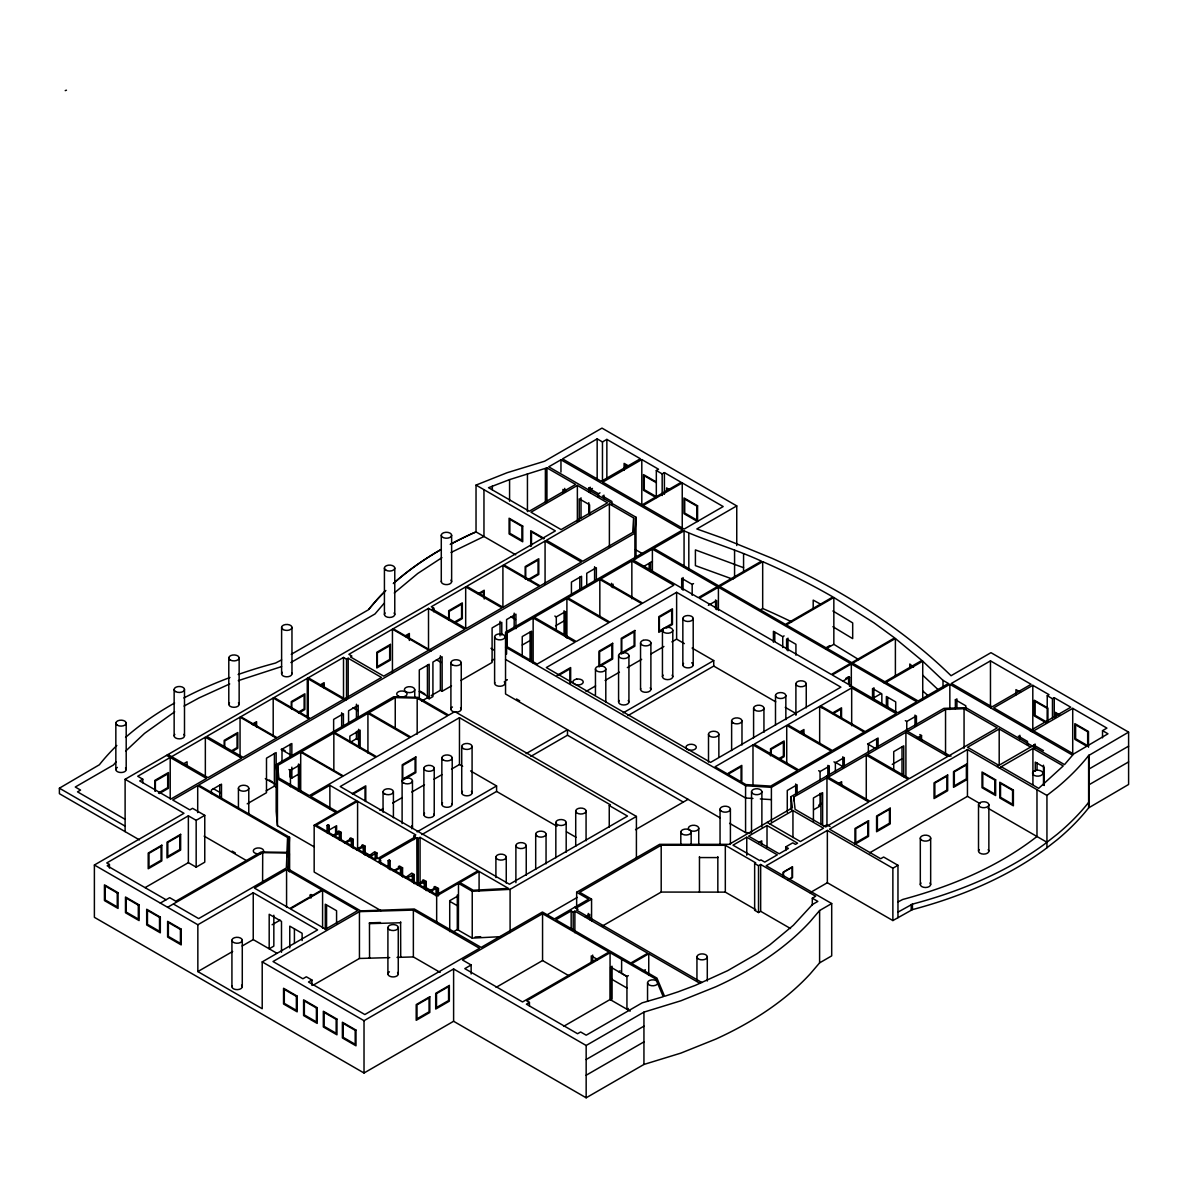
<?xml version="1.0" encoding="UTF-8"?>
<svg xmlns="http://www.w3.org/2000/svg" width="1188" height="1188" viewBox="0 0 1188 1188"><rect width="100%" height="100%" fill="white"/><g stroke="black" fill="none" stroke-linecap="round" stroke-linejoin="round"><path stroke-width="1.5" d="M287.021 852.36L287.659 837.525L197.698 785.595L172.735 799.999L189.857 809.889L192.56 808.315L204.767 815.369L204.767 862.191L196.168 867.151L188.372 862.651L145.159 887.599M720.017 817.79L505.539 693.97L505.539 632.224L682.58 529.996L560.959 459.786L548.722 466.839L635.996 517.24L634.897 533.174L198.648 785.045L289.53 837.273L287.867 868.829L360.721 910.899L414.345 909.013L481.14 947.4L542.426 912.013L554.425 918.933L588.654 899.182L576.655 892.247L576.655 906.652M288.461 869.913L288.639 866.379L288.639 870.017M633.679 517.953L632.773 532.387L582.773 561.241L546.45 540.273L609.385 503.935L633.679 517.953L633.679 532.373M116.157 761.805L113.454 764.983L75.26 787.02L80.561 790.094L77.502 791.847L124.71 819.096M384.095 603.326L374.977 613.973L290.867 662.548M831.704 903.548L819.616 910.528L810.216 921.532A356.786 205.984 0 0 1 715.681 986.827L680.858 1000.801L643.941 1012.117L586.159 1045.485L453.608 968.963L364.018 1020.685L262.206 961.894L262.206 1008.731L197.847 971.576L197.847 924.754L94.387 865.013L94.387 917.329L364.018 1073.002L453.608 1021.279L586.159 1097.801L643.941 1064.448L680.858 1053.117L715.681 1039.144A356.786 205.984 0 0 0 810.216 973.848L819.601 962.874L831.704 955.865L831.704 903.548L766.186 865.725L827.353 830.412L892.871 868.235L897.965 865.295L897.965 917.611M1046.94 847.757L1046.94 795.44L1057.171 787.451A356.786 205.984 0 0 0 1088.624 755.568L1128.6 732.135L1128.6 784.466L1088.624 807.885A356.786 205.984 0 0 1 1057.171 839.768L1044.564 849.613A356.786 205.984 0 0 1 912.429 909.607L892.871 920.552L827.353 882.729L810.097 892.693M1089.218 801.707L1088.624 802.405A356.786 205.984 0 0 1 1057.171 834.273L1044.564 844.119A356.786 205.984 0 0 1 912.429 904.127L897.965 912.132M125.676 751.068L144.535 733.382L174.666 711.835M394.268 593.005L417.731 573.492L441.906 557.662M546.94 467.879L509.578 479.61L488.535 487.704L529.269 511.226L575.645 484.452L546.94 467.879L546.94 502.093M597.163 438.877L562.503 458.895L601.306 481.303L640.377 458.746L606.86 439.397L602.465 441.936L597.163 438.877L597.163 480.308M577.368 485.447L530.991 512.221L561.107 529.61L607.499 502.836L577.368 485.447L577.368 521.473M139.427 839.886L59.4 793.688L59.4 788.193L99.376 764.76A356.786 205.984 0 0 1 116.825 745.47M281.586 659.904L275.571 663.038A356.786 205.984 0 0 0 238.12 674.517M291.238 654.336L368.384 609.8L377.784 598.797A356.786 205.984 0 0 1 385.862 590.495M588.773 491.773L588.773 488.134L590.317 487.243L590.317 492.693M656.325 470.522L658.553 469.245L641.802 459.563L602.732 482.12L642.129 504.87L681.184 482.313L664.404 472.616L662.176 473.908L656.325 470.522L656.325 497.549M589.278 490.258L592.441 488.431M588.773 488.134L598.47 493.733L600.014 492.842M125.111 831.63L125.111 779.298L555.375 530.902L476.032 485.09L476.032 531.912L515.696 554.811M171.651 756.652L205.346 737.199L241.684 758.182L207.989 777.635L167.998 754.543M240.05 717.166L206.757 736.397L243.08 757.365L276.388 738.134L240.05 717.166L240.05 756.786M273.195 698.024L240.793 716.735L277.131 737.718L309.519 719.007L273.195 698.024L273.195 735.847M345.352 700.341L307.276 678.363L274.072 697.519L310.395 718.502L343.599 699.331M308.256 717.418L308.256 677.784L343.51 657.439L346.54 659.192L348.188 658.241L381.482 677.472L344.594 698.767M430.531 651.173L392.441 629.18L348.871 654.336L351.9 656.088L350.445 656.934L383.739 676.15L428.779 650.163M429.492 649.747L464.85 629.328L428.512 608.36L393.169 628.764L431.244 650.757M433.739 608.167L432.224 609.043L466.112 628.601L502.019 607.87L465.681 586.902L431.289 606.756L433.739 608.167L433.739 611.761M502.91 565.399L466.706 586.308L503.044 607.276L539.248 586.382L502.91 565.399L502.91 606.83M545.069 541.06L503.816 564.879L540.154 585.862L581.392 562.043L545.069 541.06L545.069 584.288M142.768 782.773L142.768 779.18L139.709 780.947L170.983 798.989L206.549 778.467L166.572 755.375M182.521 764.419L187.065 761.79L187.065 765.28M252.049 724.264L256.593 721.651L256.593 726.893M319.602 685.268L324.146 682.64L324.146 687.882M404.811 636.07L409.355 633.456L409.355 640.451M478.155 593.733L484.214 590.228L484.214 598.975M252.777 724.814L255.851 723.032L255.851 726.462M320.329 685.803L323.403 684.021L323.403 687.451M405.524 636.62L408.598 634.838L408.598 638.268M478.853 594.282L483.471 591.624L483.471 596.762M682.239 482.922L643.183 505.479L684.125 529.106L723.18 506.548L682.239 482.922L682.239 529.744M158.45 792.975L167.686 787.644L167.686 773.937L155.376 781.036L155.376 791.327M230.903 751.143L237.051 747.594L237.051 733.887L224.74 740.985L224.74 747.846M297.965 712.414L304.128 708.865L304.128 695.158L291.817 702.271L291.817 709.117M453.875 622.408L461.583 617.968L461.583 604.246L449.257 611.36L449.257 619.928M528.809 579.15L538.045 573.819L538.045 560.112L525.735 567.211L525.735 579.209M159.341 793.525L168.429 788.283L168.429 772.542L154.811 780.412L154.811 790.896M231.749 751.722L237.808 748.232L237.808 732.491L224.176 740.362L224.176 747.356M298.812 713.008L304.871 709.503L304.871 693.777L291.253 701.633L291.253 708.627M454.752 622.972L462.325 618.606L462.325 602.865L448.693 610.736L448.693 619.483M528.185 580.576L538.788 574.457L538.788 558.716L525.17 566.587L525.17 578.823M94.387 865.013L183.977 813.29L125.111 779.298M204.767 815.369L196.168 820.329L188.372 815.829L106.757 862.948L109.43 864.493L109.43 868.101M277.665 765.488L300.698 752.182L342.634 776.388L309.34 795.618L278.838 778.006L277.665 765.488L277.665 776.284M333.843 733.041L301.44 751.752L343.377 775.957L375.779 757.261L333.843 733.041L333.843 770.864M367.924 713.379L334.719 732.536L376.655 756.756L409.86 737.585L367.924 713.379L367.924 752.999M395.248 697.594L368.904 712.8L410.84 737.02L447.668 715.755L417.181 698.143L395.248 697.594L395.248 728.214M506.994 646.643L537.169 664.077L575.081 642.188L533.145 617.983L506.994 633.085L506.994 647.445M566.899 598.5L534.333 617.285L576.269 641.505L608.835 622.705L566.899 598.5L566.899 638.119M599.836 579.477L567.953 597.891L609.889 622.096L641.772 603.682L599.836 579.477L599.836 617.181M631.853 560.988L600.742 578.957L642.678 603.162L673.789 585.209L631.853 560.988L631.853 598.811M652.39 549.138L633.338 560.142L698.277 597.638L717.344 586.634L652.39 549.138L652.39 572.334M684.065 530.858L653.756 548.351L718.71 585.847L761.449 561.167C736.293 549.465 709.31 541.951 684.065 530.858L684.065 566.869M109.43 864.493L107.187 865.785L166.053 899.762M736.753 545.544L736.753 505.91L696.851 528.957L722.631 538.134L772.052 558.315A712.577 411.404 0 0 1 840.035 592.857L840.213 592.961C880.174 616.156 917.953 643.391 951.053 675.72L990.97 652.672L1128.6 732.135M288.966 769.542L290.451 770.388L299.94 764.909L299.94 790.362M554.826 616.052L556.296 616.899L565.562 611.553L565.562 637.006M643.733 566.424L652.39 561.419M266.127 790.896L274.398 786.114L276.151 787.124M350.029 742.455L356.43 738.758L358.182 739.768L358.182 730.679M421.77 701.024L428.779 696.985L419.29 691.52M431.17 695.604L440.377 690.287L442.129 691.297L451.499 685.892M491.728 660.647L494.49 659.043M247.208 803.831L266.498 792.708L266.498 758.167L276.151 752.583L276.18 811.463L277.443 825.66L313.84 846.673M290.095 769.779L290.095 777.056L291.847 778.066L298.039 774.487M427.428 665.042L427.428 697.772L429.18 698.782L432.922 696.614L432.922 662.072L442.129 656.756L442.129 691.297M460.87 680.486L492.099 662.459L492.099 627.917L501.781 622.319L501.781 635.045M522.274 645.025L530.204 640.451M555.568 625.809L565.087 620.314M506.994 679.759L505.539 680.59L506.994 679.907M329.878 785.298L310.677 796.391L337.392 811.82L356.593 800.727L329.878 785.298L329.878 808.716M609.251 805.538L610.439 804.855L459.474 717.686L340.228 786.545L509.459 884.243L627.516 816.082L609.251 805.538L609.251 827.145M676.625 592.322L546.302 667.567L710.558 762.399L840.896 687.154L676.625 592.322L676.625 639.144L684.362 643.614M681.689 589.233L681.689 578.333L692.173 584.392L693.54 583.605M160.321 903.073L169.691 897.668L175.839 901.217L261.093 851.989L288.743 852.39M352.153 793.688L365.77 785.817L365.77 801.558M557.038 675.393L570.656 667.537L570.656 683.263M352.717 794.312L365.028 787.213L365.028 800.92M559.132 675.14L569.913 668.918L569.913 682.625M718.413 587.243L699.346 598.247L831.333 674.457L850.4 663.439L718.413 587.243L718.413 610.439M762.681 561.686L719.779 586.456L785.446 624.368L832.922 596.955A675.23 389.842 0 0 0 764.656 562.518L762.681 561.686L762.681 608.523L759.503 610.35M167.612 907.29L262.593 852.628L288.699 853.058M380.977 910.632L314.167 872.051L314.167 825.229L335.981 812.622L277.443 778.823L276.18 764.626L393.763 696.747L417.879 697.356L448.708 715.146L454.841 711.612L636.412 816.438L636.412 857.81M413.973 835.996L415.83 834.926L357.588 801.306L316.171 825.215L374.398 858.835L376.329 857.721L377.739 858.538L415.384 836.812L413.973 835.996L413.973 839.589M663.35 629.759L658.805 632.372L658.805 616.646L672.438 608.776L672.438 624.502L666.379 628.006M327.056 832.773L327.056 825.452L328.126 824.828L329.224 825.467L329.224 832.803M708.36 605.331L716.646 600.549L716.646 609.637M327.056 825.452L329.224 825.467M328.155 830.59L336.605 825.705L336.605 834.793M332.373 835.699L338.595 832.105L337.719 831.6L338.788 830.991L341.164 832.372L341.164 839.693M333.056 836.1L341.164 832.372M379.967 810.424L383.16 808.583M392.693 803.073L402.227 797.564M411.776 792.054L424.487 784.719M434.036 779.209L441.981 774.621M451.529 769.111L459.474 764.523L462.652 766.349M586.026 691.446L595.574 685.951M605.108 680.442L619.408 672.185M627.353 667.597L641.669 659.34M651.202 653.831L663.914 646.48M671.859 641.891L676.625 639.144M286.575 869.571L254.47 888.119L289.783 908.508L321.903 889.961L286.575 869.571L286.575 907.394M197.847 924.754L253.237 892.767L317.597 929.922L262.206 961.894M344.357 842.619L350.579 839.025L349.703 838.52L350.757 837.896L353.237 839.337L353.237 848.499M345.055 843.02L353.237 839.337M356.266 849.494L362.488 845.901L361.642 845.41L362.711 844.802L365.176 846.227L365.176 855.39M357.009 849.925L365.176 846.227M526.106 753.623L567.493 729.729L567.493 735.224L683.293 802.093M530.888 756.355L567.493 735.224M368.132 856.34L374.755 851.751L376.997 853.043L376.997 858.553M368.948 856.815L376.997 853.043M417.092 831.852L496.584 785.951L496.584 791.431L421.859 834.585M623.151 712.874L713.736 660.573L713.736 666.067L627.917 715.621M312.043 895.069L309.682 895.188M322.587 890.361L290.466 908.909L325.586 929.179L357.707 910.632L322.587 890.361L322.587 928.184M380.576 860.171L378.645 861.285L436.56 894.727L477.977 870.804L420.062 837.377L418.221 838.446L416.825 837.644L379.18 859.37L380.576 860.171L380.576 863.78M833.842 597.49L786.367 624.903L851.751 662.652L894.609 637.911L874.012 622.883L833.842 597.49L833.842 644.327L858.672 659.578M272.126 924.739L280.16 920.106M388.149 868.042L388.149 860.706L389.204 860.097L390.154 860.647L390.154 869.809M197.847 971.576L232.67 951.469M242.159 945.99L253.237 939.604L276.878 953.251M390.154 860.647L388.149 860.706M773.418 642.203L773.418 631.288L782.744 636.679L784.11 635.892M393.302 870.878L399.524 867.285L398.381 866.616L399.435 866.007L402.569 867.819L402.569 876.982M394.238 871.413L400.475 867.819L402.569 867.819M405.227 877.769L411.761 873.121L414.196 874.531L414.196 883.694M406.088 878.259L414.196 874.531M311.924 980.011L308.479 982.001L364.835 1014.537L479.551 948.306L413.365 910.097L359.444 911.642L273.017 961.538L302.895 978.778L306.341 976.788L311.924 980.011L311.924 985.416M826.596 647.43L829.759 645.604M825.927 648.886L833.842 644.327M419.542 884.228L426.254 881.481L426.254 890.644M428.927 891.446L435.15 887.852L433.858 887.109L434.927 886.5L438.461 888.535L438.461 895.871M429.848 891.98L436.07 888.386L438.461 888.535M314.167 825.229L436.664 895.96L458.494 883.352L472.23 891.297L510.098 889.352L636.412 816.438M479.091 871.457L459.89 882.535L473.269 890.258L508.449 888.401L479.091 871.457L479.091 891.267M851.321 663.973L832.253 674.977L897.697 712.77L916.765 701.766L851.321 663.973L851.321 687.169M883.53 682.58L921.858 660.439L895.396 638.535L852.687 663.186L884.897 681.793M313.038 985.268L359.444 958.464L389.723 957.602M845.871 678.348L848.618 676.759L849.554 677.279L849.554 686.382M842.648 681.273L849.554 677.279M752.984 744.891L715.072 766.78L745.916 784.585L770.7 786.085L797.519 770.611L752.984 744.891L752.984 786.189M786.723 725.408L754.172 744.208L798.707 769.928L831.258 751.128L786.723 725.408L786.723 763.112M851.677 687.911L820.581 705.865L865.116 731.585L896.212 713.632L851.677 687.911L851.677 725.734M452.955 932.09L457.306 929.565L472.23 938.119L501.084 936.649M728.199 773.24L741.817 765.369L741.817 781.11M799.405 732.12L803.949 729.506L803.949 734.748M832.446 713.052L841.535 707.796L841.535 718.295M884.615 683.204L922.734 661.196L943.02 680.368L948.425 683.486L918.131 700.979L885.981 682.417M728.764 773.863L741.074 766.75L741.074 780.471M800.133 732.669L803.207 730.887L803.207 734.318M833.1 713.632L840.792 709.191L840.792 717.76M458.42 930.219L458.494 883.352M635.535 829.67L688.06 799.346M873.239 698.143L881.154 693.584M778.764 758.701L783.382 756.028L783.382 742.322L771.071 749.435L771.071 754.573M779.595 759.295L784.139 756.682L784.139 740.941L770.507 748.811L770.507 755.806M576.655 892.247L659.637 844.341L729.135 844.341L792.441 807.795L790.941 796.673L943.911 708.36L965.859 707.677L1064.507 764.626L1072.586 755.167L949.851 684.303L771.398 787.347L745.574 785.728L505.539 647.133M471.131 964.983L464.805 968.636L522.527 1001.959L608.954 952.063L542.56 913.721L462.459 959.978L471.131 964.983L471.131 973.982M790.54 928.541L760.662 911.3L758.523 912.533L754.647 910.305L754.647 863.483L755.731 862.859L725.319 845.307L661.196 845.232L579.685 892.292L591.565 899.153L591.565 920.774M546.881 914.953L577.249 897.415M990.465 660.87L951.395 683.427L992.025 706.875L1031.095 684.318L990.465 660.87L990.465 707.692M571.161 910.944L555.865 919.764L630.798 963.023L647.772 953.221L574.873 911.137L573.18 912.102L571.161 910.944L571.161 928.942M575.987 908.152L591.565 899.153M818.636 770.7L820.062 771.532L829.269 766.215L829.269 775.304M833.946 761.864L835.372 762.696L844.282 757.543L844.282 766.631M905.33 720.656L906.771 721.472L916.423 715.904L916.423 724.992M955.375 708.88L955.375 699.791L956.919 698.9L956.919 707.989M585.224 916.854L589.708 914.255L589.708 919.72M793.718 797.059L826.952 777.873L868.799 802.034L825.63 826.967L795.084 809.325L793.718 797.059L793.718 800.667M828.229 777.145L866.275 755.167L908.122 779.343L870.076 801.306L826.492 776.15M905.909 732.298L867.507 754.469L909.355 778.63L947.757 756.459L905.909 732.298L905.909 777.323M907.543 731.348L945.544 709.414L964.062 708.701L997.267 727.873L949.405 755.509L905.82 730.353M838.743 783.352L841.639 781.674L841.639 785.313M917.136 738.104L921.546 735.55L921.546 741M746.762 837.213L732.996 845.158L759.696 860.572L760.899 859.874L764.76 862.102L777.323 854.855L746.762 837.213L746.762 855.226M785.728 846.895L792.767 842.841L795.455 844.386L797.564 843.168L767.017 825.526L748.618 836.144L779.18 853.786L788.416 848.455L785.728 846.895L785.728 850.504M769.809 823.908L792.945 810.543L792.945 837.57M496.094 987.377L542.56 960.557L569.275 975.972M602.049 926.209L661.196 892.069L725.319 892.129L755.731 909.696L754.647 910.305M821.71 803.474L818.636 805.241L820.062 806.073L820.062 793.346M813.943 809.607L820.062 806.073M892.262 764.389L901.707 758.939M758.835 842.53L761.746 840.852L761.746 844.49M1047.133 722.274L1047.252 695.708L1049.034 694.683L1032.803 685.313L993.732 707.87L1031.719 729.788M824.056 826.373L826.952 824.71L830.056 826.492M754.647 863.483L758.523 865.71L760.662 864.478L815.696 896.242L812.31 898.202L812.31 905.405M529.432 1002.42L526.388 1004.172L577.561 1033.723L580.62 1031.971L586.204 1035.194L642.188 1002.85L663.246 996.717L655.835 979.061L610.068 952.702L526.685 1000.831L529.432 1002.42L529.432 1006.013M1030.56 747.089L999.197 728.986L967.522 747.267L998.885 765.384M1047.252 695.708L1052.464 698.722L1054.246 697.698L1070.789 707.231L1030.174 730.679M1046.94 795.44L967.448 749.539L829.476 829.179L880.664 858.731L883.62 857.023L897.965 865.295M610.662 967.077L612.072 966.245L612.072 999.049L610.662 999.865L610.662 967.077L626.937 976.477L628.348 975.645M1032.12 731.793L1072.719 708.36L1106.919 728.11L1102.523 730.65L1102.523 737.852M699.984 983.367L648.752 953.786L631.778 963.587L656.949 978.125L664.552 996.287L678.066 991.846L695.307 985.372L727.62 970.685L756.711 953.89L769.898 944.787L793.361 925.274L812.503 904.469L817.849 901.395L812.31 898.202M618.681 971.71L620.106 970.893M787.837 879.833L792.173 877.323L792.173 867.299L783.501 872.319L783.501 877.323M789.411 879.372L792.53 877.561L792.53 866.72L783.144 872.14L783.144 875.764M1033.664 748.618L1033.664 744.98L1035.194 744.089L1035.194 747.727M996.88 766.527L1032.342 746.064M642.545 971.413L645.366 969.779M999.242 767.894L1034.703 747.43M563.572 1026.373L610.068 999.524L630.16 1011.107M869.586 852.865L967.448 796.361L980.085 803.667M628.348 1008.449L626.937 1009.265L626.937 976.462L621.621 973.403L621.621 959.369M586.159 1059.518L643.941 1026.15M1089.218 768.903L1128.6 746.168M586.159 1075.244L643.941 1041.891M1089.218 784.644L1128.6 761.909M897.742 902.063L902.702 899.479C950.593 886.56 997.623 867.195 1036.976 836.5L1036.976 789.678M451.024 552.479L483.962 536.486L483.962 489.664M184.081 706.073L199.049 697.92L229.715 683.946M476.032 485.09L507.142 472.705L544.624 461.226L601.989 428.111L736.753 505.91M238.268 680.65L281.586 666.587M65.236 90.615L66.469 90.199M475.111 936.99L480.68 936.693M947.385 756.162L951.098 756.028M369.468 957.424L369.557 958.181L369.468 922.883L380.457 922.497M400.712 922.749L369.557 923.64L369.468 922.883M397.044 957.394L413.365 956.934L440.154 972.393M699.465 857.558L717.834 857.588M752.954 798.47L745.574 798.009L505.539 659.429M760.335 798.93L771.398 799.628M729.595 823.329L745.574 832.55L751.113 832.907M732.922 579.239L695.411 565.636L695.411 549.91L743.569 567.701M762.681 608.523L764.656 609.355A675.23 389.842 0 0 1 791.683 621.873M820.789 604.291L813.201 600.103L813.201 608.835M821.873 707.677L819.661 706.4L787.793 724.799L832.328 750.519L864.196 732.105L819.661 706.4L819.661 744.089M232.135 851.113L235.328 852.954M1102.523 730.65L1107.973 733.798L1073.61 753.979L1033.649 730.917M628.63 466.008L624.101 463.379L624.101 470.374M655.628 481.586L643.51 474.591L643.51 490.317L655.628 497.312M669.601 489.649L666.572 487.912L666.572 491.401M1020.507 692.248L1015.963 689.619L1015.963 694.861M1059.785 714.924L1055.241 712.295L1055.241 717.537M627.873 466.29L624.858 464.553L624.858 468.027M656.325 482.714L644.267 475.764L644.267 489.679L656.325 496.643M1047.133 708.345L1035.075 701.38L1035.075 715.31L1045.633 721.398M1059.013 715.206L1055.998 713.468L1055.998 716.943M1046.435 722.943L1034.317 715.948L1034.317 700.222L1047.935 708.078L1047.935 722.066M1086.975 746.346L1074.858 739.352L1074.858 723.626L1088.49 731.496L1088.49 747.222M602.39 495.99L611.879 501.47L611.879 505.093M955.375 699.791L965.844 705.821L965.844 709.459M1018.339 736.144L1027.516 741.431L1027.516 745.069M1033.664 744.98L1043.495 750.653M565.948 491.134L562.949 489.411L562.949 493.05M635.387 549.584L643.228 554.098M1001.246 766.735L1038.683 788.357L1063.215 765.948L1032.921 748.455L1032.921 784.481M919.824 734.555L921.546 735.55M544.356 538.565L530.724 530.694L530.724 546.435M543.54 538.832L531.481 531.868L531.481 545.797M987.985 808.226L1046.94 842.262M867.582 743.926L875.541 748.514M692.099 648.069L713.736 660.573M713.736 666.067L775.719 701.841M785.253 707.35L796.376 713.765M835.565 762.414L843.525 767.003M829.269 766.215L827.843 765.384L827.843 776.299M510.81 616.795L515.547 619.527M790.302 809.028L823.507 828.185L800.356 841.55L767.166 822.378M490.956 648.321L494.119 650.133M516.513 698.975L519.691 700.816M436.412 659.741L441.149 662.488M420.017 691.104L424.755 693.837M470.596 770.938L496.584 785.951M308.256 677.784L346.347 699.777M352.94 707.81L357.692 710.558M496.584 791.431L556.979 826.299M566.513 831.808L576.046 837.302M574.547 907.32L578.007 909.325L576.551 910.157L701.915 982.535M281.972 748.915L285.12 750.742M281.096 749.42L290.57 754.885M299.94 764.909L298.455 764.062L298.455 791.327M597.683 959.577L591.268 955.88L591.268 963.171M269.231 779.981L272.394 781.808M265.325 778.586L274.799 784.05M611.33 979.001L627.175 988.164M426.254 881.481L423.403 879.848L422.349 880.457L423.21 880.961L416.988 884.555L416.825 837.644M363.884 851.766L371.755 856.31M426.329 887.822L432.581 891.431M449.806 901.365L457.632 905.895M213.246 788.594L221.146 793.153M142.768 779.18L137.704 776.254L170.211 757.484L170.211 798.915M204.128 836.129L245.901 860.246M59.4 788.193L125.111 826.135M173.493 904.068L198.663 918.591L286.353 867.968L287.006 852.984L287.006 856.578M832.922 610.988L852.687 622.898L852.687 638.639L832.922 626.715M913.527 667.196L909.815 664.033L909.815 667.522M922.734 675.23L937.867 689.411M922.734 690.971L927.457 695.099M400.608 956.325L400.712 957.29L400.608 921.784M1089.218 754.87L1089.218 807.187M1088.624 755.568L1088.624 807.885M1072.719 708.36L1072.719 755.033M1054.246 697.698L1054.246 717.507M1052.464 698.722L1052.464 718.532M1044.252 785.476L1044.252 767.285L1035.268 762.102L1035.268 771.19M1043.495 765.206L1043.495 785.194M1037.05 762.889L1037.05 770.151M1032.803 685.313L1032.803 730.189M1019.883 735.253L1019.883 738.891M999.197 728.986L999.197 764.998M988.861 804.736L988.861 851.128M978.511 804.736L978.511 851.128M967.448 749.539L967.448 796.361M964.062 708.701L964.062 748.321M949.851 684.303L949.851 709.518M945.544 709.414L945.544 754.439M943.02 680.368L943.02 687.57M930.664 838.134L930.664 884.525M922.734 661.196L922.734 699.494M920.314 838.134L920.314 884.525M919.824 736.367L919.824 740.005M914.998 715.072L914.998 725.972M912.429 904.127L912.429 909.607M911.226 904.469L911.226 909.963M906.771 721.472L906.771 730.561M903.741 776.729L903.741 745.826L893.732 751.618L893.732 769.794M902.019 746.643L902.019 775.734M895.707 712.8L895.707 701.9L886.382 696.51L886.382 707.409M895.396 638.535L895.396 676.358M892.871 868.235L892.871 920.552M887.748 697.534L887.748 706.622M881.852 702.984L881.852 693.896L872.527 688.505L872.527 699.42M878.095 747.118L878.095 738.03L868.354 743.643L868.354 752.746M876.67 739.01L876.67 748.113M873.893 687.718L873.893 700.445M866.275 755.167L866.275 800.207M848.618 676.759L848.618 684.021M842.856 756.726L842.856 767.626M835.372 762.696L835.372 771.784M827.353 830.412L827.353 882.729M826.952 777.873L826.952 824.71M822.616 825.393L822.616 792.663L813.424 797.98L813.424 821.606M820.893 793.495L820.893 824.398M820.062 771.532L820.062 780.62M819.616 910.528L819.601 962.874M806.251 683.768A5.183 2.985 0 0 1 798.485 686.352A5.183 2.985 0 0 1 798.485 681.184A5.183 2.985 0 0 1 806.251 683.768L806.251 707.885M797.118 793.866L797.118 784.778L787.273 790.466L787.273 812.28M795.93 655.197L795.93 644.282L786.605 638.906L786.605 649.806M795.901 683.768L795.901 715.31M795.693 783.961L795.693 794.861M790.941 796.673L790.941 809.28M787.971 638.119L787.971 650.846M785.847 695.544A5.183 2.985 0 0 1 778.081 698.128A5.183 2.985 0 0 1 778.081 692.96A5.183 2.985 0 0 1 785.847 695.544L785.847 719.676M782.744 636.679L782.744 647.579M775.497 695.544L775.497 725.244M774.784 632.328L774.784 641.416M771.398 787.347L771.398 821.443M767.017 825.526L767.017 847.133M763.943 708.197L763.943 732.313M761.879 791.713L761.879 826.967M760.662 864.478L760.662 911.3M758.523 865.71L758.523 912.533M753.593 708.197L753.593 737.882M751.529 791.713L751.529 832.536M745.574 785.728L745.574 832.55M743.569 553.667L743.569 571.205M741.98 720.878L741.98 744.995M734.57 550.103L734.57 578.125M731.63 720.878L731.63 750.564M730.397 809.191L730.397 844.46M725.319 845.307L725.319 892.129M720.047 809.191L720.047 844.46M718.859 734.229A5.183 2.985 0 0 1 711.092 736.812A5.183 2.985 0 0 1 711.092 731.63A5.183 2.985 0 0 1 718.859 734.229L718.859 756.489M717.834 856.622L717.834 892.129M715.577 599.94L715.577 609.028M708.508 734.229L708.508 762.057M707.291 956.889L707.291 981.006M699.465 856.622L699.465 892.099M698.737 828.229L698.737 844.935M696.94 956.889L696.94 981.006M693.198 618.503A5.183 2.985 0 0 1 685.431 621.086A5.183 2.985 0 0 1 685.431 615.919A5.183 2.985 0 0 1 693.198 618.503L693.198 664.894M692.173 584.392L692.173 595.292M691.164 832.031L691.164 845.024M688.817 533.59L688.817 569.616M687.466 749.079L687.466 749.361A5.183 2.985 0 0 0 696.138 748.009A5.183 2.985 0 0 0 689.797 744.356A5.183 2.985 0 0 0 687.466 749.361M683.055 577.546L683.055 590.273M682.848 618.503L682.848 664.894M680.813 832.031L680.813 845.024M672.794 630.279L672.794 676.67M664.404 472.616L664.404 494.238M662.444 630.279L662.444 676.67M662.176 473.908L662.176 495.515M661.196 845.232L661.196 892.069M650.89 642.916L650.89 689.307M650.623 562.444L650.623 571.532M649.153 563.409L649.153 568.859M648.752 953.786L648.752 975.407M647.549 982.818L647.549 1001.365M643.941 1012.117L643.941 1064.448M641.802 459.563L641.802 504.603M640.54 642.916L640.54 689.307M635.996 517.24L635.996 558.657M634.897 533.174L634.897 558.39M628.927 655.598L628.927 702.004M618.577 655.598L618.577 702.004M613.038 584.14L613.038 587.778M611.568 583.293L611.568 586.931M610.068 952.702L610.068 999.524M609.385 503.935L609.385 547.163M606.86 439.397L606.86 479.016M605.806 668.948A5.183 2.985 0 0 1 598.039 671.547A5.183 2.985 0 0 1 598.039 666.364A5.183 2.985 0 0 1 605.806 668.948L605.806 702.36M603.935 495.099L603.935 498.737M602.465 441.936L602.465 481.571M598.47 493.733L598.47 497.356M596.346 580.442L596.346 567.716L586.738 573.269L586.738 585.996M595.455 668.948L595.455 694.935M594.594 566.706L594.594 581.259M592.693 955.063L592.693 962.354M589.59 513.884L589.59 504.796L579.224 498.812L579.224 520.626M588.773 502.673L588.773 513.587M588.268 913.438L588.268 917.077M586.07 811.048A5.183 2.985 0 0 1 578.304 813.632A5.183 2.985 0 0 1 578.304 808.464A5.183 2.985 0 0 1 586.07 811.048L586.07 840.733M586.159 1045.485L586.159 1097.801M581.556 588.981L581.556 576.254L571.428 582.105L571.428 594.832M581.006 497.772L581.006 517.775M579.803 577.071L579.803 589.797M575.72 811.048L575.72 846.302M574.873 911.137L574.873 932.743M573.18 912.102L573.18 930.115M566.186 822.527L566.186 852.212M564.731 488.372L564.731 492.01M564.077 610.706L564.077 634.333M560.959 459.786L560.959 472.067M556.296 616.899L556.296 629.625M555.836 822.527L555.836 857.781M546.049 834.154L546.049 863.839M545.381 468.621L545.381 502.836M542.56 913.721L542.56 960.557M535.699 834.154L535.699 869.408M533.145 617.983L533.145 663.008M531.556 660.276L531.556 631.184L522.23 636.575L522.23 656.563M530.086 632.15L530.086 661.241M527.442 473.73L527.442 511.553M526.239 845.589A5.183 2.985 0 0 1 518.473 848.173A5.183 2.985 0 0 1 518.473 843.005A5.183 2.985 0 0 1 526.239 845.589L526.239 875.274M515.934 628.69L515.934 614.151L506.578 619.557L506.578 654.098M515.889 845.589L515.889 882.699M514.181 613.142L514.181 627.68M510.098 889.352L510.098 932.58M509.578 479.61L509.578 501.217M506.251 857.127A5.183 2.985 0 0 1 498.485 859.711A5.183 2.985 0 0 1 498.485 854.543A5.183 2.985 0 0 1 506.251 857.127L506.251 883.1M500.029 621.309L500.029 635.847M495.901 857.127L495.901 877.531M494.609 636.887L494.609 683.278M492.337 486.085L492.337 489.694M472.23 891.297L472.23 938.119M472.082 746.465L472.082 792.856M465.681 586.902L465.681 628.318M461.731 746.465L461.731 792.856M461.256 662.741L461.256 709.132M459.474 717.686L459.474 764.523M457.306 929.565L457.306 895.024L458.42 895.678L449.717 900.697L449.717 931.6M453.608 968.963L453.608 1021.279M452.212 757.929L452.212 804.321M451.633 535.253A5.183 2.985 0 0 1 443.866 537.837A5.183 2.985 0 0 1 443.866 532.669A5.183 2.985 0 0 1 451.633 535.253L451.633 581.645M450.905 662.741L450.905 709.132M441.847 757.929L441.847 804.321M441.283 535.253L441.283 581.645M440.377 655.746L440.377 690.287M437.407 889.159L437.407 894.653M436.664 895.96L436.664 922.972M436.07 888.386L436.07 895.707M434.229 768.309A5.183 2.985 0 0 1 426.462 770.908A5.183 2.985 0 0 1 426.462 765.725A5.183 2.985 0 0 1 434.229 768.309L434.229 814.716M429.18 698.782L429.18 664.241L419.29 669.943L419.29 699.034M428.512 608.36L428.512 649.777M425.185 882.105L425.185 889.426M424.205 881.526L424.205 888.862M423.878 768.309L423.878 814.716M420.062 837.377L420.062 882.402M418.221 838.446L418.221 885.268M417.181 698.143L417.181 734.169M414.746 689.649L414.746 697.074M413.365 910.097L413.365 956.934M413.142 875.14L413.142 882.461M412.459 780.887L412.459 827.279M412.31 874.665L412.31 881.986M402.108 780.887L402.108 823.566M401.514 868.428L401.514 875.764M400.475 867.819L400.475 875.155M398.262 927.561L398.262 973.952M394.772 568.087L394.772 614.478M393.406 791.743L393.406 817.715M392.441 629.18L392.441 672.408M389.204 860.097L389.204 869.26M387.912 927.561L387.912 973.952M384.422 568.087L384.422 614.478M383.056 791.743L383.056 812.147M375.928 853.667L375.928 859.162M375.17 853.222L375.17 858.716M364.122 846.836L364.122 854.172M364.018 1020.685L364.018 1073.002M363.231 846.331L363.231 851.826M360.142 748.336L360.142 730.16L349.851 736.085L349.851 741.55M359.444 911.642L359.444 958.464M358.657 729.298L358.657 747.475M358.182 717.953L358.182 705.226L348.574 710.78L348.574 723.492M357.588 801.306L357.588 848.128M356.43 704.217L356.43 718.755M356.43 731.481L356.43 738.758M352.168 839.946L352.168 847.267M351.292 839.426L351.292 846.762M348.188 658.241L348.188 697.861M346.54 659.192L346.54 698.811M343.51 657.439L343.51 698.856M343.421 726.477L343.421 713.75L333.635 719.393L333.635 732.12M341.669 712.741L341.669 727.279M340.11 832.981L340.11 838.476M339.293 832.506L339.293 839.827M336.575 923.447L336.575 910.721L325.289 904.202L325.289 929.655M335.981 827.041L335.981 834.243M335.61 826.952L335.61 834.214M328.17 826.076L328.17 833.412M326.566 905.286L326.566 928.912M310.959 894.46L310.959 898.083M307.276 678.363L307.276 717.983M302.123 940.554L302.123 933.278L289.768 926.15L289.768 947.965M300.698 752.182L300.698 791.802M294.416 928.927L294.416 943.465M291.966 627.427L291.966 673.819M291.847 756.251L291.847 743.525L282.002 749.212L282.002 761.939M291.847 767.166L291.847 778.066M290.451 770.388L290.451 786.753M290.095 744.327L290.095 757.053M289.53 837.273L289.53 871.502M289.323 871.754L289.323 853.578L288.788 870.893M287.659 837.525L287.659 851.945M281.615 627.427L281.615 673.819M281.497 952.286L281.497 921.383L269.186 914.27L269.186 948.811L273.834 946.123L273.834 915.22M277.443 778.823L277.443 825.66M274.398 753.4L274.398 786.114M262.711 852.628A5.183 2.985 0 0 1 253.98 852.405L253.475 851.692A5.183 2.985 0 0 1 259.37 847.98A5.183 2.985 0 0 1 262.711 852.628L262.593 881.451M253.237 892.767L253.237 939.604M248.782 788.238A5.183 2.985 0 0 1 241.016 790.822A5.183 2.985 0 0 1 241.016 785.639A5.183 2.985 0 0 1 248.782 788.238L248.782 814.211M242.278 940.272A5.183 2.985 0 0 1 234.511 942.856A5.183 2.985 0 0 1 234.511 937.688A5.183 2.985 0 0 1 242.278 940.272L242.278 986.664M239.144 657.929L239.144 704.321M238.432 788.238L238.432 808.642M231.927 940.272L231.927 986.664M228.794 657.929L228.794 704.321M221.488 798.692L221.488 784.139L211.39 789.975L211.39 793.614M219.735 784.956L219.735 797.683M205.346 737.199L205.346 776.833M197.698 785.595L197.698 812.607M196.168 820.329L196.168 867.151M188.372 815.829L188.372 862.651M184.496 689.486L184.496 735.877M174.146 689.486L174.146 735.877M126.195 723.136L126.195 769.527M115.845 723.136L115.845 769.527M691.683 662.785A5.183 2.985 0 0 1 691.98 666.81A5.183 2.985 0 0 1 685.06 667.344A5.183 2.985 0 0 1 683.546 663.394M672.096 675.17A5.183 2.985 0 0 1 667.626 679.655A5.183 2.985 0 0 1 663.142 675.17M650.207 687.822A5.183 2.985 0 0 1 646.391 692.277A5.183 2.985 0 0 1 640.718 688.535M628.229 700.504A5.183 2.985 0 0 1 623.759 704.989A5.183 2.985 0 0 1 619.275 700.504M393.302 583.56A356.786 205.984 0 0 1 440.614 549.747M451.336 543.822A356.786 205.984 0 0 1 472.319 533.501L476.032 531.912L472.705 533.353A356.905 206.059 0 0 0 450.237 544.416M368.978 609.102A356.905 206.059 0 0 1 385.268 591.119M393.896 583.056A356.905 206.059 0 0 1 441.119 549.495M125.557 737.392A356.786 205.984 0 0 1 174.606 703.014M183.873 697.965A356.786 205.984 0 0 1 229.952 677.487M460.558 707.632A5.183 2.985 0 0 1 459.058 711.567A5.183 2.985 0 0 1 452.123 711.048A5.183 2.985 0 0 1 452.42 707.009M504.261 681.793A5.183 2.985 0 0 1 500.46 686.248A5.183 2.985 0 0 1 494.787 682.506M397.579 972.452A5.183 2.985 0 0 1 396.064 976.388A5.183 2.985 0 0 1 389.129 975.868A5.183 2.985 0 0 1 389.426 971.829M241.58 985.164A5.183 2.985 0 0 1 237.778 989.619A5.183 2.985 0 0 1 232.091 985.892M183.798 734.377A5.183 2.985 0 0 1 179.314 738.862A5.183 2.985 0 0 1 174.829 734.377M238.461 702.821A5.183 2.985 0 0 1 233.977 707.306A5.183 2.985 0 0 1 229.492 702.821M125.512 768.027A5.183 2.985 0 0 1 123.998 771.977A5.183 2.985 0 0 1 117.063 771.443A5.183 2.985 0 0 1 117.36 767.418M291.788 673.047A5.183 2.985 0 0 1 286.115 676.789A5.183 2.985 0 0 1 282.313 672.334M450.935 580.145A5.183 2.985 0 0 1 447.134 584.6A5.183 2.985 0 0 1 441.461 580.873M394.074 612.978A5.183 2.985 0 0 1 389.59 617.463A5.183 2.985 0 0 1 385.12 612.978M411.761 825.779A5.183 2.985 0 0 1 411.761 828.779M434.051 813.929A5.183 2.985 0 0 1 428.378 817.671A5.183 2.985 0 0 1 424.561 813.216M452.034 803.548A5.183 2.985 0 0 1 446.361 807.291A5.183 2.985 0 0 1 442.545 802.836M471.384 791.356A5.183 2.985 0 0 1 466.899 795.841A5.183 2.985 0 0 1 462.429 791.356M929.966 883.04A5.183 2.985 0 0 1 925.482 887.51A5.183 2.985 0 0 1 920.997 883.04M988.178 849.643A5.183 2.985 0 0 1 983.694 854.113A5.183 2.985 0 0 1 979.209 849.643M620.091 653.489L619.275 654.113A5.183 2.985 0 0 0 623.299 658.583A5.183 2.985 0 0 0 628.615 654.588A5.183 2.985 0 0 0 620.091 653.489M390.421 644.386L376.789 652.257L376.789 667.983L390.421 660.112L390.421 644.386M389.679 645.767L377.353 652.88L377.353 666.587L389.679 659.474L389.679 645.767M161.82 845.188L148.203 853.058L148.203 868.784L161.82 860.914L161.82 845.188M180.635 834.332L167.003 842.203L167.003 857.929L180.635 850.059L180.635 834.332M161.063 846.361L149.005 853.326L149.005 867.24L161.063 860.275L161.063 846.361M179.863 835.506L167.805 842.455L167.805 856.385L179.863 849.42L179.863 835.506M415.845 756.919L402.212 764.79L402.212 780.516L415.845 772.645L415.845 756.919M612.666 643.287L599.034 651.143L599.034 666.884L612.666 659.013L612.666 643.287M634.852 630.472L621.235 638.327L621.235 654.068L634.852 646.198L634.852 630.472M415.087 758.3L402.777 765.414L402.777 779.12L415.087 772.007L415.087 758.3M611.909 644.668L599.598 651.781L599.598 665.488L611.909 658.375L611.909 644.668M634.11 631.853L621.799 638.966L621.799 652.672L634.11 645.559L634.11 631.853M671.68 610.157L659.37 617.27L659.37 630.976L671.68 623.863L671.68 610.157M429.818 996.717L416.201 1004.588L416.201 1020.329L429.818 1012.458L429.818 996.717M449.331 985.461L435.699 993.317L435.699 1009.058L449.331 1001.187L449.331 985.461M429.061 997.89L417.003 1004.855L417.003 1018.784L429.061 1011.82L429.061 997.89M448.574 986.619L436.516 993.584L436.516 1007.513L448.574 1000.548L448.574 986.619M868.562 820.656L854.944 828.511L854.944 844.252L868.562 836.382L868.562 820.656M890.198 808.167L876.581 816.022L876.581 831.763L890.198 823.893L890.198 808.167M947.668 774.977L934.035 782.847L934.035 798.588L947.668 790.718L947.668 774.977M967.136 763.736L953.519 771.606L953.519 787.347L967.136 779.476L967.136 763.736M867.804 821.814L855.746 828.779L855.746 842.708L867.804 835.743L867.804 821.814M889.441 809.325L877.383 816.29L877.383 830.219L889.441 823.254L889.441 809.325M946.91 776.15L934.852 783.115L934.852 797.044L946.91 790.079L946.91 776.15M966.379 764.909L954.32 771.873L954.32 785.803L966.379 778.838L966.379 764.909M643.139 640.332L642.055 640.807A5.183 2.985 0 0 0 643.955 645.737A5.183 2.985 0 0 0 650.876 642.663A5.183 2.985 0 0 0 643.139 640.332M576.744 679.091L575.497 679.388A5.183 2.985 0 0 0 575.111 684.422A5.183 2.985 0 0 0 583.174 682.491A5.183 2.985 0 0 0 576.744 679.091M697.579 505.806L683.961 497.935L683.961 513.676L697.579 521.532L697.579 505.806M696.777 506.073L684.719 499.109L684.719 513.038L696.777 520.002L696.777 506.073M1087.673 731.763L1075.615 724.799L1075.615 738.713L1087.673 745.678L1087.673 731.763M995.648 779.848L982.016 771.977L982.016 787.718L995.648 795.574L995.648 779.848M1013.379 790.079L999.747 782.224L999.747 797.95L1013.379 805.82L1013.379 790.079M994.831 780.115L982.773 773.15L982.773 787.08L994.831 794.044L994.831 780.115M1012.577 790.347L1000.519 783.397L1000.519 797.311L1012.577 804.276L1012.577 790.347M522.72 526.076L509.088 518.206L509.088 533.932L522.72 541.802L522.72 526.076M521.918 526.343L509.845 519.379L509.845 533.293L521.918 540.258L521.918 526.343M118.058 892.708L104.44 884.837L104.44 900.578L118.058 908.449L118.058 892.708M139.115 904.87L125.483 896.999L125.483 912.74L139.115 920.596L139.115 904.87M160.321 917.106L146.688 909.236L146.688 924.977L160.321 932.847L160.321 917.106M181.229 929.179L167.612 921.324L167.612 937.05L181.229 944.92L181.229 929.179M297.178 996.123L283.546 988.253L283.546 1003.994L297.178 1011.849L297.178 996.123M317.211 1007.691L303.593 999.821L303.593 1015.562L317.211 1023.432L317.211 1007.691M336.961 1019.096L323.329 1011.226L323.329 1026.967L336.961 1034.822L336.961 1019.096M355.999 1030.085L342.382 1022.215L342.382 1037.956L355.999 1045.826L355.999 1030.085M117.256 892.975L105.197 886.01L105.197 899.94L117.256 906.904L117.256 892.975M138.313 905.137L126.255 898.173L126.255 912.102L138.313 919.052L138.313 905.137M159.519 917.374L147.46 910.409L147.46 924.338L159.519 931.303L159.519 917.374M180.428 929.447L168.369 922.482L168.369 936.411L180.428 943.376L180.428 929.447M296.361 996.39L284.303 989.426L284.303 1003.355L296.361 1010.305L296.361 996.39M316.409 1007.959L304.351 1000.994L304.351 1014.923L316.409 1021.888L316.409 1007.959M336.159 1019.363L324.101 1012.399L324.101 1026.328L336.159 1033.278L336.159 1019.363M355.197 1030.352L343.139 1023.388L343.139 1037.317L355.197 1044.282L355.197 1030.352M1033.204 774.68L1032.684 773.967A5.183 2.985 0 0 1 1038.579 770.255A5.183 2.985 0 0 1 1041.921 774.903A5.183 2.985 0 0 1 1033.204 774.68M979.209 806.236L978.689 805.509A5.183 2.985 0 0 1 984.585 801.796A5.183 2.985 0 0 1 987.926 806.459A5.183 2.985 0 0 1 979.209 806.236M920.997 839.634L920.492 838.906A5.183 2.985 0 0 1 926.388 835.194A5.183 2.985 0 0 1 929.729 839.857A5.183 2.985 0 0 1 920.997 839.634M663.142 631.778L662.622 631.051A5.183 2.985 0 0 1 668.517 627.338A5.183 2.985 0 0 1 671.859 631.986A5.183 2.985 0 0 1 663.142 631.778M752.227 793.213L751.707 792.485A5.183 2.985 0 0 1 757.602 788.773A5.183 2.985 0 0 1 760.944 793.435A5.183 2.985 0 0 1 752.227 793.213M720.745 810.691L720.225 809.964A5.183 2.985 0 0 1 726.12 806.251A5.183 2.985 0 0 1 729.462 810.914A5.183 2.985 0 0 1 720.745 810.691M689.085 829.729L688.565 829.001A5.183 2.985 0 0 1 694.46 825.289A5.183 2.985 0 0 1 697.802 829.952A5.183 2.985 0 0 1 689.085 829.729M681.496 833.53L680.991 832.803A5.183 2.985 0 0 1 686.887 829.09A5.183 2.985 0 0 1 690.228 833.753A5.183 2.985 0 0 1 681.496 833.53M495.307 638.387L494.787 637.659A5.183 2.985 0 0 1 500.683 633.947A5.183 2.985 0 0 1 504.024 638.609A5.183 2.985 0 0 1 495.307 638.387M697.623 958.374L697.104 957.662A5.183 2.985 0 0 1 703.014 953.934A5.183 2.985 0 0 1 706.355 958.597A5.183 2.985 0 0 1 697.623 958.374M648.247 984.303L647.727 983.59A5.183 2.985 0 0 1 653.623 979.877A5.183 2.985 0 0 1 656.964 984.525A5.183 2.985 0 0 1 648.247 984.303M545.916 502.687L545.916 468.458L545.901 502.687M733.144 722.987A5.183 2.985 0 0 0 741.802 721.651A5.183 2.985 0 0 0 735.461 717.983A5.183 2.985 0 0 0 733.144 722.987M755.108 710.305A5.183 2.985 0 0 0 763.765 708.969A5.183 2.985 0 0 0 757.424 705.301A5.183 2.985 0 0 0 755.108 710.305M398.218 696.094A5.183 2.985 0 0 0 406.875 694.757A5.183 2.985 0 0 0 400.534 691.089A5.183 2.985 0 0 0 398.218 696.094M405.91 691.772A5.183 2.985 0 0 0 414.567 690.421A5.183 2.985 0 0 0 408.226 686.768A5.183 2.985 0 0 0 405.91 691.772M452.42 664.849A5.183 2.985 0 0 0 461.078 663.513A5.183 2.985 0 0 0 454.737 659.845A5.183 2.985 0 0 0 452.42 664.849M389.426 929.669A5.183 2.985 0 0 0 398.099 928.333A5.183 2.985 0 0 0 391.758 924.665A5.183 2.985 0 0 0 389.426 929.669M175.661 691.594A5.183 2.985 0 0 0 184.318 690.258A5.183 2.985 0 0 0 177.977 686.59A5.183 2.985 0 0 0 175.661 691.594M230.309 660.038A5.183 2.985 0 0 0 238.966 658.701A5.183 2.985 0 0 0 232.64 655.034A5.183 2.985 0 0 0 230.309 660.038M117.36 725.244A5.183 2.985 0 0 0 126.032 723.908A5.183 2.985 0 0 0 119.691 720.255A5.183 2.985 0 0 0 117.36 725.244M283.13 629.551A5.183 2.985 0 0 0 291.788 628.214A5.183 2.985 0 0 0 285.447 624.546A5.183 2.985 0 0 0 283.13 629.551M385.937 570.195A5.183 2.985 0 0 0 394.594 568.859A5.183 2.985 0 0 0 388.253 565.191A5.183 2.985 0 0 0 385.937 570.195M384.57 793.851A5.183 2.985 0 0 0 393.228 792.515A5.183 2.985 0 0 0 386.887 788.862A5.183 2.985 0 0 0 384.57 793.851M403.623 782.996A5.183 2.985 0 0 0 412.281 781.659A5.183 2.985 0 0 0 405.94 778.006A5.183 2.985 0 0 0 403.623 782.996M443.376 760.053A5.183 2.985 0 0 0 452.034 758.716A5.183 2.985 0 0 0 445.693 755.048A5.183 2.985 0 0 0 443.376 760.053M463.246 748.574A5.183 2.985 0 0 0 471.903 747.237A5.183 2.985 0 0 0 465.562 743.569A5.183 2.985 0 0 0 463.246 748.574M537.214 836.263A5.183 2.985 0 0 0 545.871 834.926A5.183 2.985 0 0 0 539.53 831.258A5.183 2.985 0 0 0 537.214 836.263M557.35 824.635A5.183 2.985 0 0 0 566.008 823.299A5.183 2.985 0 0 0 559.682 819.631A5.183 2.985 0 0 0 557.35 824.635"/></g></svg>
